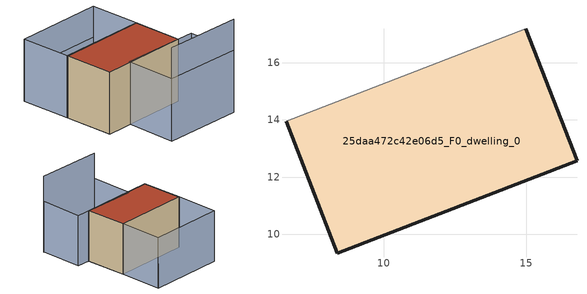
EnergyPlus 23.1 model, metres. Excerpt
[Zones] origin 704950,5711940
25daa472c42e06d5_F0_dwelling_0
 floor ground (EU_floor_Construction): 16.77,12.57 14.98,17.19 6.59,13.96 8.38,9.34 z0
 wall outside (EU_wall_Construction): 14.98,17.19 16.77,12.57 8.38,9.34 6.59,13.96 z0:6
 wall adiabatic (EU_wall_Construction): 6.59,13.96 14.98,17.19 z0:6
 roof outside (EU_roof_Construction): 14.98,17.19 16.77,12.57 8.38,9.34 6.59,13.96 z6
shading: 12.56,5.68 20.04,8.36 z0:9; 12.56,5.66 10.85,10.45 / 10.85,10.45 18.33,13.13 / 18.33,13.13 20.04,8.34 / 20.04,8.34 12.56,5.66 / 4.76,18.69 13.18,21.92 / 13.18,21.92 15,17.17 / 15,17.17 6.57,13.95 / 6.57,13.95 4.76,18.69 z0:6; 13.18,21.92 4.77,18.67 z0:3
[Building]
EU S2 Campaign: North Axis=0; Terrain=City; Solar Distribution=FullExterior
[Site:Location]
London: Latitude=51.5; Longitude=-0.5; Time Zone=0; Elevation=25
[SizingPeriod:WeatherFileDays]
AnnualSizingPeriod: Begin Month=1; Begin Day of Month=1; End Month=12; End Day of Month=31; Day of Week for Start Day=Monday; Use Weather File Daylight Saving Period=No; Use Weather File Rain and Snow Indicators=No
[MATERIAL]
EU_InternalMass_Material: Roughness=MediumRough; Thickness=0.1; Conductivity=1; Density=1800; Specific Heat=900; Thermal Absorptance=0.9; Solar Absorptance=0.7; Visible Absorptance=0.7
[MATERIAL:NOMASS] Roughness=MediumRough; Thermal Absorptance=0.9; Solar Absorptance=0.7; Visible Absorptance=0.7
Name | Thermal Resistance
EU_wall_NoMass | 0.71061
EU_roof_NoMass | 2.41608
EU_floor_NoMass | 1.75078
[CONSTRUCTION]
EU_wall_Construction: EU_wall_NoMass
EU_roof_Construction: EU_roof_NoMass
EU_floor_Construction: EU_floor_NoMass
EU_InternalMass_Construction: EU_InternalMass_Material
[ZONE]
25daa472c42e06d5_F0_dwelling_0: Type=1; Multiplier=1; Ceiling Height=autocalculate; Volume=267.038; Floor Area=autocalculate; Part of Total Floor Area=Yes
[INTERNALMASS]
25daa472c42e06d5_F0_dwelling_0_EU_InternalMass: Construction=EU_InternalMass_Construction; Zone or ZoneList=25daa472c42e06d5_F0_dwelling_0; Surface Area=44.5065
[OTHEREQUIPMENT]
EU_Step8_InternalGain_25daa472c42e06d5_F0_dwelling_0_f000: Fuel Type=Electricity; Zone or ZoneList or Space or SpaceList=25daa472c42e06d5_F0_dwelling_0; Schedule=EU_Step8_GainSchedule_25daa472c42e06d5_F0_dwelling_0_f000; Design Level Calculation Method=Watts/Area; Power per Zone Floor Area=1; Fraction Latent=0; Fraction Radiant=0; Fraction Lost=0; Carbon Dioxide Generation Rate=0; EndUse Subcategory=EU_Step8_InternalGains
[ZONEVENTILATION:DESIGNFLOWRATE]
EU_ConstantAir_25daa472c42e06d5_F0_dwelling_0: Zone or ZoneList or Space or SpaceList=25daa472c42e06d5_F0_dwelling_0; Schedule=EU_AlwaysOn; Design Flow Rate Calculation Method=AirChanges/Hour; Air Changes per Hour=0.496673; Ventilation Type=Natural; Fan Pressure Rise=0; Fan Total Efficiency=1; Constant Term Coefficient=1; Temperature Term Coefficient=0; Velocity Term Coefficient=0; Velocity Squared Term Coefficient=0; Minimum Indoor Temperature=-100; Maximum Indoor Temperature=100; Delta Temperature=-100; Minimum Outdoor Temperature=-100; Maximum Outdoor Temperature=100; Maximum Wind Speed=40
[HVACTEMPLATE:THERMOSTAT]
EU_HeatOnly_25daa472c42e06d5_F0_dwelling_0: Constant Heating Setpoint=20; Constant Cooling Setpoint=50
[HVACTEMPLATE:ZONE:IDEALLOADSAIRSYSTEM]
25daa472c42e06d5_F0_dwelling_0: Template Thermostat=EU_HeatOnly_25daa472c42e06d5_F0_dwelling_0; System Availability Schedule=EU_AlwaysOn; Maximum Heating Supply Air Temperature=50; Minimum Cooling Supply Air Temperature=13; Maximum Heating Supply Air Humidity Ratio=0.0156; Minimum Cooling Supply Air Humidity Ratio=0.0077; Heating Limit=NoLimit; Cooling Limit=NoLimit; Heating Availability Schedule=EU_AlwaysOn; Cooling Availability Schedule=EU_CoolingOff; Dehumidification Control Type=ConstantSensibleHeatRatio; Cooling Sensible Heat Ratio=0.7; Dehumidification Setpoint=60; Humidification Control Type=None; Humidification Setpoint=30; Outdoor Air Method=None; Outdoor Air Flow Rate per Person=0.00944; Outdoor Air Flow Rate per Zone Floor Area=0; Outdoor Air Flow Rate per Zone=0; Demand Controlled Ventilation Type=None; Outdoor Air Economizer Type=NoEconomizer; Heat Recovery Type=None; Sensible Heat Recovery Effectiveness=0.7; Latent Heat Recovery Effectiveness=0.65
[SIZING:ZONE]
25daa472c42e06d5_F0_dwelling_0: Zone Cooling Design Supply Air Temperature Input Method=SupplyAirTemperature; Zone Cooling Design Supply Air Temperature=13; Zone Heating Design Supply Air Temperature Input Method=SupplyAirTemperature; Zone Heating Design Supply Air Temperature=50; Zone Cooling Design Supply Air Humidity Ratio=0.008; Zone Heating Design Supply Air Humidity Ratio=0.008; Cooling Design Air Flow Method=DesignDay; Cooling Design Air Flow Rate=0; Cooling Minimum Air Flow per Zone Floor Area=0.000762; Cooling Minimum Air Flow=0; Cooling Minimum Air Flow Fraction=0.2; Heating Design Air Flow Method=DesignDay; Heating Design Air Flow Rate=0; Heating Maximum Air Flow per Zone Floor Area=0.002032; Heating Maximum Air Flow=0.141576; Heating Maximum Air Flow Fraction=0.3; Account for Dedicated Outdoor Air System=No; Dedicated Outdoor Air System Control Strategy=NeutralSupplyAir; Dedicated Outdoor Air Low Setpoint Temperature for Design=autosize; Dedicated Outdoor Air High Setpoint Temperature for Design=autosize; Zone Load Sizing Method=Sensible Load Only No Latent Load; Zone Latent Cooling Design Supply Air Humidity Ratio Input Method=HumidityRatioDifference; Zone Cooling Design Supply Air Humidity Ratio Difference=0.005; Zone Latent Heating Design Supply Air Humidity Ratio Input Method=HumidityRatioDifference; Zone Humidification Design Supply Air Humidity Ratio Difference=0.005
[SCHEDULE:CONSTANT]
Name | Hourly Value
EU_AlwaysOn | 1
EU_CoolingOff | 0
[SCHEDULE:FILE]
EU_Step8_GainSchedule_25daa472c42e06d5_F0_dwelling_0_f000: File=../../schedules/25daa472c42e06d5/25daa472c42e06d5_F0_dwelling_0_f000_gain.csv; Column Number=1; Rows to Skip at Top=0; Number of Hours of Data=8760; Column Separator=Comma; Interpolate to Timestep=No; Minutes per Item=60; Adjust Schedule for Daylight Savings=Yes
